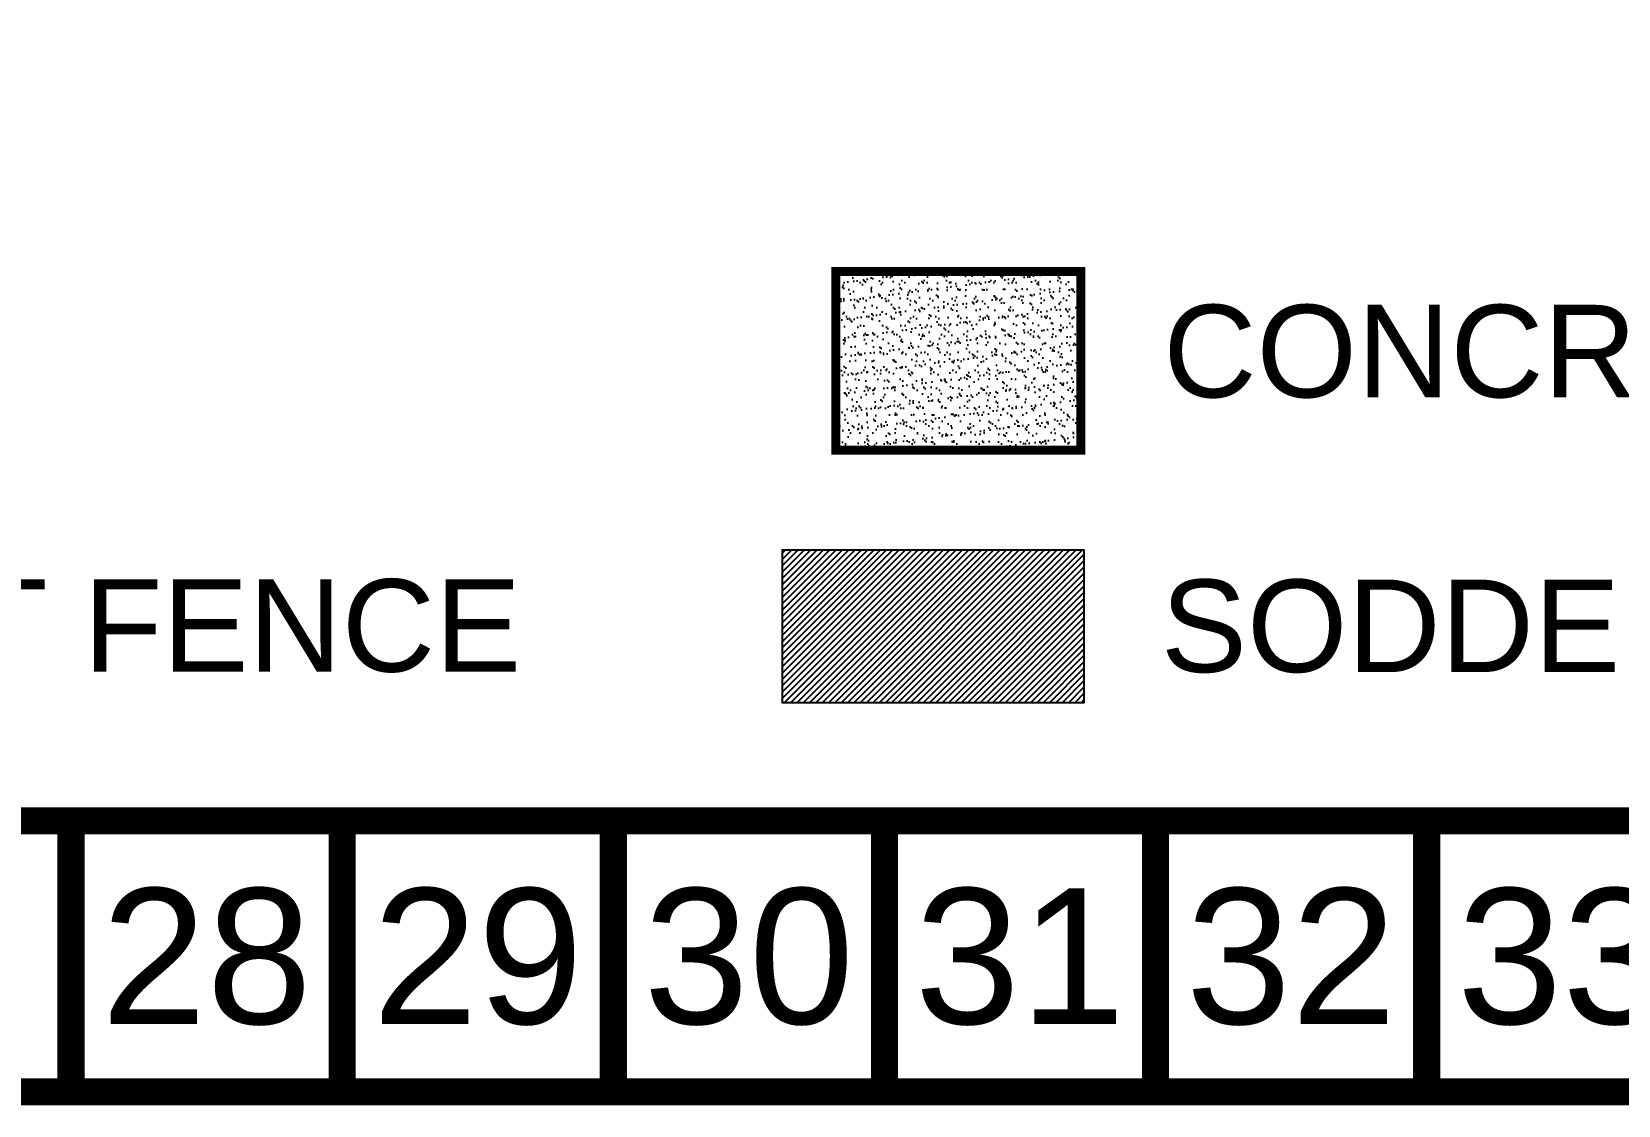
# Model space of a CAD drawing. Header units: feet. Extents: x 46644 to 49208, y 46045 to 47649.
# Drawn here: x 47760 to 47994.1, y 46044.9 to 46203.2 of the extents above; entities that cross this region are included whole.
import ezdxf
from ezdxf.enums import TextEntityAlignment as Align

# ---------------------------------------------------------------- set-up
doc = ezdxf.new("R2010")
doc.units = ezdxf.units.FT
doc.header["$MEASUREMENT"] = 0
doc.layers.add('BASE', color=7, linetype='Continuous')
doc.layers.add('LEGEND', color=7, linetype='Continuous')
doc.styles.add("L200'", font='ARIAL.TTF', dxfattribs={"height": 0.001969})
doc.styles.get("Standard").update_dxf_attribs({"font": 'ARIAL.TTF'})

msp = doc.modelspace()

# ---------------------------------------------------------------- hatches: boundary and pattern name
at = {"layer": 'BASE'}
h = msp.add_hatch(dxfattribs=at)
h.set_pattern_fill('AR-SAND', color=30, scale=1.054976, style=0)
h.set_pattern_definition([(37.5, (48771.3654, 46062.353), (-0.0664565, 2.0327526), [0, -1.6035633, 0, -1.793459, 0, -1.7143358]), (7.5, (48771.3654, 46062.353), (1.867072, 2.977296), [0, -0.8650802, 0, -1.445317, 0, -0.5538623]), (327.5, (48770.0678, 46062.353), (3.2853445, 0.00597), [0, -0.527488, 0, -1.8989566, 0, -2.4791933]), (317.5, (48770.0678, 46062.353), (3.171391, 0.9259265), [0, -0.263744, 0, -1.2448715, 0, -1.4242174])])
h.paths.add_polyline_path([(47914.76, 46141.48), (47914.76, 46167.85), (47878.64, 46167.85), (47878.64, 46141.48)])
at = {"layer": 'LEGEND'}
h = msp.add_hatch(dxfattribs=at)
h.set_pattern_fill('ANSI31', color=2, scale=5.268771, style=0)
h.set_pattern_definition([(45, (47817.3046, 46048.6419), (-0.465698, 0.465698), [])])
h.paths.add_polyline_path([(47870.72, 46126.73), (47870.72, 46125.4), (47870.72, 46104.28), (47915.28, 46104.28), (47915.28, 46126.73)])

# ---------------------------------------------------------------- linework, layer by layer
at = {"layer": 'BASE', "const_width": 4}
for points in [[(46645.8, 46046.85), (49205.8, 46046.85), (49205.8, 47646.85), (46645.8, 47646.85)], [(46685.72, 46086.84), (49165.91, 46086.77), (49165.86, 47606.87), (46686.22, 47606.92)]]:
    msp.add_lwpolyline(points, close=True, dxfattribs=at)
at = {"layer": 'BASE', "color": 30, "const_width": 1.32}
msp.add_lwpolyline([(47878.64, 46141.48), (47914.76, 46141.48), (47914.76, 46167.85), (47878.64, 46167.85)], close=True, dxfattribs=at)
at = {"layer": 'BASE', "const_width": 4}
for points in [[(47765.8, 46046.85), (47765.8, 46086.85)], [(47805.8, 46046.85), (47805.8, 46086.85)], [(47845.8, 46046.85), (47845.8, 46086.85)], [(47885.8, 46046.85), (47885.8, 46086.85)], [(47925.8, 46046.85), (47925.8, 46086.85)], [(47965.8, 46046.85), (47965.8, 46086.85)]]:
    msp.add_lwpolyline(points, dxfattribs=at)
at = {"layer": 'LEGEND', "color": 2}
msp.add_lwpolyline([(47870.72, 46125.4), (47870.72, 46104.28), (47915.28, 46104.28), (47915.28, 46126.73), (47870.72, 46126.73)], close=True, dxfattribs=at)

# ---------------------------------------------------------------- texts
at = {"layer": 'BASE'}
for s, p in [('28', (47785.8, 46066.85)), ('29', (47825.8, 46066.85)), ('30', (47865.8, 46066.85)), ('31', (47905.8, 46066.85)), ('32', (47945.8, 46066.85)), ('33', (47985.8, 46066.85))]:
    msp.add_text(s, height=20, dxfattribs=at).set_placement(p, align=Align.MIDDLE_CENTER)
at = {"layer": 'LEGEND', "style": "L200'"}
for s, height, p in [('CONCRETE WASHOUT', 13.6396, (47926.94, 46149.28)), ('EROSION BLANKET / SILT FENCE', 13.6396, (47526.26, 46108.81)), ('SODDED LOT', 13.64, (47926.58, 46108.75))]:
    msp.add_text(s, height=height, dxfattribs=at).set_placement(p)

doc.saveas('drawing.dxf')
